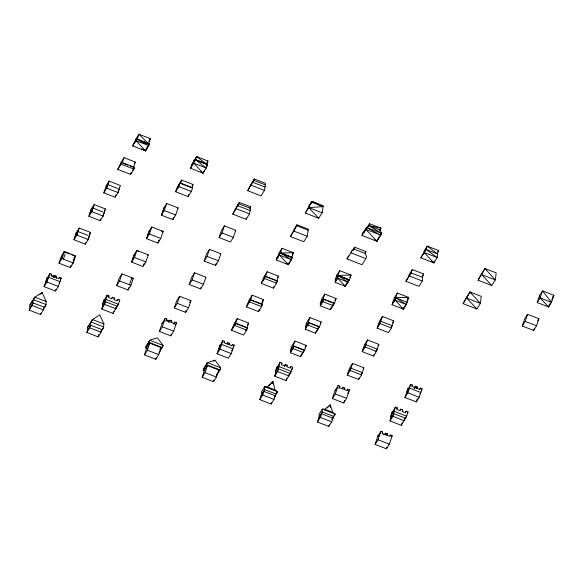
<?xml version="1.0" encoding="UTF-8"?>
<svg xmlns="http://www.w3.org/2000/svg" width="583" height="583" viewBox="0 0 583 583"><rect width="100%" height="100%" fill="white"/><g stroke="black" fill="none" stroke-linecap="round" stroke-linejoin="round"><path stroke-width="0.87" d="M250.129 210.529L250.654 206.827L239.314 202.425L232.755 214.129L246.099 219.31L249.553 213.881L250.129 210.529L237.653 205.682L232.755 214.129M265.054 187.07L265.578 183.368L254.239 178.966L247.68 190.67L261.024 195.852L264.478 190.415L265.054 187.07L252.577 182.224L247.68 190.67M46.246 301.586L34.842 297.162L32.896 300.843L32.976 302.839L44.315 307.241L43.426 309.894L40.489 314.507L29.15 310.105L30.039 307.452L29.58 306.053L29.995 304.814L34.842 297.162L42.144 292.506L46.246 301.586L45.714 305.813L43.47 308.56M103.898 323.966L92.493 319.542L90.554 323.222L90.627 325.219L101.967 329.621L101.078 332.274L98.141 336.887L86.801 332.485L87.69 329.84L87.239 328.433L87.647 327.201L92.493 319.542L99.795 314.886L103.898 323.966L103.366 328.2L101.129 330.94M422.325 281.028L422.493 277.333L423.615 273.974L412.276 269.572L409.339 274.185L408.217 277.544L405.906 281.268L418.944 286.333L422.325 281.028L409.281 275.963L405.906 281.268M307.226 236.261L308.312 229.206L296.973 224.805L290.385 236.509L303.765 241.705L307.226 236.261L293.847 231.065L290.385 236.509M322.159 212.802L323.237 205.748L311.898 201.346L305.31 213.05L318.69 218.246L322.159 212.802L308.771 207.606L308.662 206.848L311.898 201.346L322.938 206.63L308.771 207.606L305.31 213.05M431.857 261.22L433.876 262.875L437.25 257.562L437.418 253.867L438.54 250.515L427.201 246.113L426.078 249.466L420.831 257.81L433.876 262.875L434.116 261.118M463.128 303.656L469.927 291.952L481.267 296.353L480.407 303.4L476.85 308.983L463.128 303.656L466.998 296.565M478.06 280.197L484.859 268.493L496.199 272.895L495.331 279.942L491.775 285.524L478.06 280.197L481.922 273.106M246.099 219.31L246.42 217.823M29.15 310.105L32.087 305.492L32.976 302.839L30.039 307.452M44.075 286.647L46.917 278.164L47.361 277.464L46.888 278.871L49.847 273.551L51.574 274.221L51.107 275.635L58.992 278.696L59.466 277.282L61.193 277.953L58.351 286.435L55.414 291.048L44.075 286.647L47.012 282.034L49.847 273.551M40.489 314.507L40.934 313.18M54.591 275.387L53.672 277.508L54.591 275.387L56.449 276.109L55.975 277.523M59 263.188L61.368 256.119L64.305 251.506L75.644 255.908L73.276 262.969L70.339 267.59L59 263.188L61.936 258.568L64.305 251.506M63.401 259.136L65.172 253.838M55.414 291.048L55.946 289.459M60.268 280.066L61.193 277.953M73.932 239.722L76.293 232.653L79.23 228.04L90.569 232.442L88.208 239.511L85.271 244.124L73.932 239.722L76.861 235.109L79.23 228.04M74.711 237.66L76.482 232.362M76.49 235.707L78.26 230.402M70.339 267.59L71.133 265.229M73.137 260.922L74.908 255.624M88.856 216.264L91.218 209.195L94.154 204.582L105.494 208.984L103.133 216.053L100.196 220.666L88.856 216.264L91.793 211.651L94.154 204.582M89.636 214.201L91.407 208.896M91.414 212.248L93.185 206.943M85.271 244.124L85.796 242.557M87.829 240.109L89.6 234.803M106.15 185.737L109.079 181.124L120.419 185.525L118.058 192.594L115.121 197.207L103.781 192.805L106.339 185.438M106.339 188.783L108.11 183.485M103.781 192.805L106.718 188.192L109.079 181.124M100.196 220.666L100.721 219.099M117.722 169.362L121.658 162.336L134.564 167.35L133.973 169.121L130.628 174.368L117.722 169.362L121.658 162.336M102.754 216.65L104.525 211.345M119.551 166.818L121.075 162.278L124.011 157.665L135.351 162.067L133.573 167.365M122.233 162.963L124.011 157.665M115.121 197.207L115.908 194.853M132.647 145.896L136.582 138.878L149.488 143.892L145.553 150.91L132.647 145.896L136.582 138.878L147.703 143.571L139.592 140.445M117.679 193.184L119.449 187.886M134.731 142.602L135.999 138.82L138.936 134.199L150.276 138.601L148.497 143.906L138.936 134.199L137.158 139.505L135.999 138.82M130.628 174.368L131.219 172.604M146.144 149.146L145.553 150.91L141.705 148.789M86.801 332.485L89.738 327.872L90.627 325.219L87.69 329.84M102.397 304.494L105.683 299.327L118.385 304.253L113.073 313.428L101.733 309.026C103.053 305.951 102.083 302.402 104.284 299.545L103.759 301.134L107.075 295.166L109.006 295.916L108.482 297.498L111.856 298.809L112.381 297.228L114.465 298.037L113.933 299.618L117.307 300.93L117.839 299.349L119.777 300.099L118.385 304.253L115.099 309.42M107.075 295.166L104.663 304.413L101.733 309.026M98.141 336.887L99.03 334.241M116.658 285.568L119.019 278.499L121.956 273.886L133.296 278.288L130.935 285.357L127.998 289.97L116.658 285.568L119.595 280.955L121.956 273.886M113.073 313.428L113.736 311.439M131.583 262.11L133.944 255.041L136.881 250.428L148.22 254.829L145.859 261.891L142.922 266.511L131.583 262.11L134.52 257.489L136.881 250.428M131.962 261.512L134.323 254.443M129.47 284.788L131.831 277.719M127.998 289.97L128.785 287.616M146.508 238.644L148.876 231.575L151.813 226.962L163.153 231.364L160.784 238.432L157.847 243.045L146.508 238.644L149.445 234.031L151.813 226.962M146.887 238.053L149.255 230.985M143.301 265.914L144.088 263.56M161.433 215.185L163.801 208.116L166.738 203.503L178.077 207.905L175.709 214.974L172.772 219.587L161.433 215.185L164.37 210.572L166.738 203.503M161.812 214.595L164.18 207.526M157.847 243.045L158.634 240.692M158.226 242.455L159.013 240.101M175.621 191.734L176.868 188.025L180.103 182.938L192.616 187.792L191.377 191.501L188.134 196.595L175.621 191.734L178.864 186.647L180.103 182.938M177.881 187.179L178.726 184.658L181.663 180.045L193.002 184.447L191.88 187.806M180.541 183.405L181.663 180.045M172.772 219.587L173.304 218.02M173.151 218.997L173.698 217.364M190.554 168.276L191.792 164.566L195.035 159.48L207.541 164.333L206.302 168.042L203.059 173.136L190.554 168.276L193.789 163.189L195.035 159.48L205.967 163.998M192.813 163.714L193.651 161.2L196.588 156.587L207.927 160.988L206.805 164.34L196.588 156.587L195.465 159.939L195.035 159.48L192.886 163.83M188.134 196.595L188.877 194.365M203.554 171.65L203.059 173.136L200.946 171.526M147.2 348.474L145.524 347.818L146.231 345.697L149.7 340.246L157.272 337.797L163.109 345.449L162.395 347.57L158.926 353.021M144.46 354.865L146.821 347.803L149.758 343.183L161.097 347.592L158.729 354.653L155.799 359.274L144.46 354.865L147.39 350.252L149.758 343.183M145.524 347.818L148.993 342.367L149.7 340.246L163.109 345.449L162.242 346.812M174.769 322.042L173.851 324.163L174.769 322.042L176.496 322.712L173.661 331.195L170.724 335.808L159.385 331.406L162.22 322.924L162.672 322.224L162.198 323.638L165.157 318.311L166.884 318.981L165.966 321.102L166.884 318.981M159.385 331.406L162.322 326.793L165.157 318.311M155.799 359.274L156.324 357.7M169.893 320.154L168.975 322.268L169.893 320.154L171.759 320.876L171.285 322.29M174.31 307.948L176.678 300.879L179.608 296.266L190.947 300.668L188.586 307.737L185.649 312.35L174.31 307.948L177.247 303.335L179.608 296.266M170.724 335.808L171.293 334.117M175.578 324.833L176.496 322.712M189.235 284.489L191.603 277.421L194.54 272.808L205.879 277.209L203.511 284.278L200.574 288.891L189.235 284.489L192.171 279.876L194.54 272.808M185.649 312.35L186.174 310.783M204.159 261.031L206.528 253.962L209.465 249.349L220.804 253.751L218.436 260.82L215.499 265.433L204.159 261.031L207.096 256.411L209.465 249.349M200.574 288.891L201.099 287.317M219.091 237.565L221.453 230.504L224.389 225.883L235.729 230.285L233.368 237.354L230.431 241.967L219.091 237.565L222.028 232.952L224.389 225.883M215.499 265.433L216.293 263.071M239.314 202.425L234.424 210.762M254.239 178.966L249.349 187.303M204.852 370.854L203.175 370.205L203.89 368.084L207.359 362.626L214.923 360.185L220.76 367.829L220.053 369.95L216.577 375.408L217.291 373.288M202.112 377.252L204.473 370.183L207.41 365.57L218.749 369.972L216.388 377.041L213.451 381.654L202.112 377.252L205.048 372.639L207.41 365.57M203.175 370.205L206.644 364.747L207.359 362.626L220.76 367.829L219.456 369.877M217.036 353.794L219.878 345.311L220.323 344.604L219.849 346.018L222.808 340.698L224.535 341.368L224.061 342.775L231.954 345.843L232.42 344.429L234.147 345.1L231.313 353.575L228.376 358.195L217.036 353.794L219.973 349.173L222.808 340.698M213.451 381.654L213.976 380.08M231.48 330.335L232.245 328.04L235.386 323.113L247.491 327.814L246.726 330.109L243.585 335.036L231.48 330.335L234.614 325.409L235.386 323.113M227.079 343.948L227.552 342.534L229.411 343.256L228.937 344.67M232.734 328.032L234.33 323.259L237.266 318.646L248.606 323.048L247.01 327.821L235.67 323.419L234.41 325.394M235.67 323.419L237.266 318.646M246.405 306.877L247.177 304.581L250.311 299.655L262.416 304.355L261.65 306.651L258.517 311.577L246.405 306.877L249.539 301.95L250.311 299.655M233.229 347.213L234.147 345.1M247.658 304.574L249.254 299.8L252.191 295.187L263.531 299.589L261.935 304.362L250.595 299.961L248.919 302.599M250.595 299.961L252.191 295.187M261.33 283.418L262.102 281.123L265.236 276.196L277.34 280.897L276.575 283.192L273.442 288.119L261.33 283.418L264.471 278.492L265.236 276.196M262.853 280.321L264.179 276.342L267.116 271.729L278.455 276.131L276.859 280.904M265.52 276.502L267.116 271.729M258.517 311.577L259.282 309.281M276.262 259.96L277.027 257.657L280.161 252.731L292.272 257.431L291.5 259.734L288.366 264.66L276.262 259.96L279.395 255.033L280.161 252.731L292.272 257.431L288.366 264.66L286.1 263.261M278.353 256.338L277.508 257.65L279.104 252.884L282.041 248.271L293.38 252.672L291.784 257.438L279.104 252.884M292.251 255.019L293.38 252.672L280.445 253.037L282.041 248.271M273.442 288.119L273.952 286.588M296.973 224.805L293.847 231.065M289.139 262.357L288.366 264.66L279.395 255.033L277.027 257.657M261.585 394.188L261.33 391.987L264.675 386.726L277.603 391.747L275.861 393.977L274.039 399.421L271.102 404.034L259.763 399.632L261.585 394.188L264.522 389.575L264.675 386.726L267.225 386.893L274.972 389.903L277.603 391.747L274.731 396.251M259.763 399.632L262.7 395.019L264.522 389.575L275.861 393.977M275.358 371.633L278.645 366.467L291.347 371.4L286.027 380.575L274.688 376.173C276.014 373.091 275.045 369.542 277.246 366.692L276.721 368.274L280.037 362.313L281.968 363.063L281.436 364.645L284.81 365.956L285.342 364.375L287.426 365.184L286.894 366.765L290.268 368.077L290.8 366.496L292.732 367.246L291.347 371.4L288.993 375.088M280.037 362.313L277.625 371.56L274.688 376.173M271.102 404.034L271.583 402.591M284.315 366.743L285.342 364.375M290.341 352.7L291.114 350.405L293.752 346.258L303.932 350.215L303.167 352.511L292.979 348.554L290.341 352.7L300.529 356.658L304.661 350.201L306.257 345.435L294.918 341.033L291.981 345.646L290.385 350.412L293.322 345.799L294.918 341.033M292.979 348.554L293.752 346.258M286.027 380.575L286.698 378.586M291.704 369.615L292.236 368.033M305.266 329.242L306.039 326.946L308.677 322.8L318.865 326.757L318.092 329.052L307.904 325.095L305.266 329.242L315.454 333.199L319.586 326.742L321.182 321.969L309.843 317.567L306.906 322.18L305.31 326.954L308.247 322.341L309.843 317.567M307.904 325.095L308.677 322.8M300.529 356.658L301.039 355.127M301.724 354.814L302.256 353.225M321.86 304.122L320.242 303.495L321.838 298.722L324.767 294.109L336.107 298.511L334.511 303.284L330.379 309.733L320.198 305.784L320.963 303.481L323.601 299.341L333.789 303.291L333.017 305.594L322.836 301.637L320.198 305.784M320.242 303.495L323.171 298.882L324.767 294.109M322.836 301.637L323.601 299.341M315.454 333.199L315.971 331.661M316.649 331.355L317.181 329.767M336.763 275.263L338.526 275.876L337.761 278.178L335.888 280.022L335.167 280.037L336.763 275.263L339.7 270.65L351.039 275.052L349.443 279.825L345.311 286.275L335.123 282.318L339.7 270.65M352.11 251.142L354.624 247.192L365.964 251.594L365.315 253.532L366.532 256.68L365.884 258.626L362.007 264.718L347.038 258.903L347.687 256.965L348.802 255.893M330.379 309.733L331.151 307.438M331.581 307.897L332.376 305.514M347.038 258.903L350.915 252.818L351.564 250.872L353.976 249.13L354.624 247.192M361.963 235.445L362.619 233.499L366.488 227.414L368.901 225.672L369.549 223.726L380.888 228.135L380.24 230.074L381.457 233.222L380.808 235.168L376.931 241.26L361.963 235.445L365.84 229.352L366.488 227.414L381.457 233.222L376.931 241.26L374.548 239.963M345.821 284.744L345.311 286.275L343.861 285.313M348.772 279.745L346.506 284.438L347.038 282.85M335.123 282.318L337.761 278.178L347.949 282.128L348.714 279.833L349.443 279.825L338.104 275.424L335.167 280.037M377.369 239.963L376.931 241.26L365.84 229.352L362.619 233.499L364.849 231.356M319.236 416.568L318.981 414.367L322.326 409.106L335.254 414.127L333.512 416.357L331.691 421.8L328.761 426.413L317.422 422.012L319.236 416.568L322.173 411.955L322.326 409.106L324.884 409.273L332.631 412.283L335.254 414.127L331.909 419.388M317.422 422.012L320.351 417.399L322.173 411.955L333.512 416.357L332.674 417.676M347.286 389.896L347.73 389.189L349.457 389.859L346.623 398.342L343.686 402.955L332.346 398.553L335.181 390.071L335.626 389.371L335.159 390.785L338.118 385.458L339.845 386.128L338.927 388.242L339.845 386.128M332.346 398.553L335.283 393.94L338.118 385.458M328.761 426.413L329.242 424.971M342.381 388.708L342.855 387.301L344.721 388.023L344.247 389.437M347.271 375.095L349.632 368.026L352.569 363.413L363.909 367.815L361.547 374.884L358.611 379.497L347.271 375.095L350.208 370.482L352.569 363.413M347.73 389.189L347.257 390.603L339.372 387.542M343.686 402.955L344.538 400.412M362.196 351.636L364.564 344.568L367.501 339.955L378.841 344.356L376.472 351.418L373.535 356.038L362.196 351.636L365.133 347.016L367.501 339.955M358.611 379.497L359.121 377.966M377.121 328.171L379.489 321.109L382.426 316.489L393.765 320.89L391.397 327.959L388.46 332.572L377.121 328.171L380.058 323.558L382.426 316.489M373.535 356.038L374.046 354.508M392.053 304.712L394.414 297.643L397.351 293.03L408.69 297.432L406.322 304.501L403.392 309.114L392.053 304.712L394.983 300.099L397.351 293.03M412.276 269.572L411.153 272.931L409.281 275.963M403.902 307.584L403.392 309.114L401.876 308.159M424.271 250.726L423.141 254.086L426.078 249.466L437.418 253.867L427.201 246.113L424.271 250.726L426.078 249.466L437.25 257.562L424.205 252.505L420.831 257.81M390.012 435.734L390.457 435.035L392.184 435.705L389.349 444.18L386.412 448.801L375.073 444.399L377.908 435.916L378.36 435.21L379.511 435.661M378.36 435.21L377.886 436.623L380.845 431.296L382.572 431.967L382.098 433.38L389.983 436.448L390.457 435.035M375.073 444.399L378.01 439.779L380.845 431.296M390.661 416.4L393.955 411.234L406.65 416.16L401.337 425.335L389.998 420.933C391.317 417.858 390.348 414.309 392.556 411.46L392.024 413.041L395.34 407.072L397.278 407.83L396.746 409.412L400.12 410.724L400.652 409.135L402.736 409.944L402.204 411.532L405.579 412.837L406.111 411.255L408.042 412.006L406.65 416.16L403.837 420.591M385.115 434.554L385.582 433.14L387.447 433.861L386.974 435.275M395.34 407.072L392.935 416.32L389.998 420.933M386.412 448.801L386.981 447.103M404.923 397.475L407.765 388.992L408.209 388.293L407.736 389.706L410.702 384.379L412.421 385.05L411.955 386.463L419.84 389.524L420.314 388.11L422.041 388.781L419.199 397.263L416.262 401.876L404.923 397.475L407.86 392.862L410.702 384.379M401.337 425.335L402.226 422.69M415.439 386.223L414.52 388.336L415.439 386.223L417.297 386.944L416.823 388.358M416.262 401.876L417.326 398.699M421.115 390.901L422.041 388.781M522.281 326.014L524.649 318.952L527.586 314.332L538.925 318.733L536.557 325.802L533.62 330.423L522.281 326.014L525.217 321.401L527.586 314.332M537.213 302.555L539.574 295.486L542.511 290.873L553.85 295.275L551.482 302.344L548.552 306.957L537.213 302.555L540.142 297.942L542.511 290.873L551.482 302.344L540.142 297.942L539.574 295.486M533.62 330.423L534.152 328.848M540.142 297.942L548.552 306.957L549.077 305.39M135.234 141.873L136.582 138.878L148.898 145.655L135.992 140.649L133.237 144.132M548.552 306.957L550.316 303.065M551.729 299.946L553.85 295.275L553.012 296.594M148.825 141.654L150.276 138.601L149.437 139.92M346.506 284.438L348.714 279.833L338.104 275.424L351.039 275.052L349.902 277.399M407.182 300.558L408.69 297.432L394.414 297.643M206.71 163.378L207.927 160.988L207.089 162.307M204.691 169.93L203.059 173.136L193.789 163.189L191.792 164.566M205.916 167.532L207.541 164.333L206.805 164.34M437.731 252.111L438.54 250.515M322.938 206.63L311.599 202.228L308.771 207.606L318.69 218.246M335.888 280.022L338.526 275.876L348.714 279.833L345.311 286.275L337.761 278.178M476.85 308.983L466.684 298.073L469.927 291.952L471.13 293.242M481.609 274.615L484.859 268.493L495.331 279.942L481.609 274.615L491.775 285.524M277.508 257.65L280.161 252.731L291.5 259.734L279.395 255.033M379.693 230.314L380.888 228.135L368.901 225.672L367.756 227.006M149.488 143.892L145.553 150.91L135.992 140.649M29.995 304.814L31.89 301.797L33.814 300.056M87.647 327.201L90.824 323.018M45.671 281.873L48.608 277.26L59.947 281.662L59.109 282.981M60.377 259.355L62.745 255.631M51.129 274.921L51.574 274.221M59.014 277.982L59.466 277.282M89.527 234.082L90.569 232.442M104.452 210.623L105.494 208.984M134.513 163.386L135.351 162.067M44.702 306.811L46.13 304.581L33.311 299.604M72.62 263.173L73.677 261.505M132.654 170.353L134.564 167.35M146.624 148.395L148.053 146.144M109.006 295.916L108.504 296.703L106.572 295.953M102.615 306.374L105.552 301.761L116.892 306.162L115.631 308.145M137.967 251.586L138.346 250.989M111.885 298.015L112.381 297.228M113.962 298.824L114.465 298.037M117.336 300.136L117.839 299.349M161.309 231.393L161.688 230.802M132.917 278.878L133.296 278.288M147.842 255.42L148.22 254.829M162.774 231.961L163.153 231.364M177.698 208.503L178.077 207.905M192.164 185.766L193.002 184.447M119.275 300.886L119.777 300.099M100.939 331.428L103.781 326.961L90.97 321.984M206.615 165.791L207.541 164.333M171.307 321.576L171.759 320.876M159.837 349.567L161.097 347.592M189.701 302.635L190.947 300.668M205.5 277.807L205.879 277.209M220.425 254.341L220.804 253.751M235.35 230.883L235.729 230.285M249.816 208.146L250.654 206.827M293.737 230.307L296.674 225.694L308.013 230.096M218.632 349.02L221.569 344.407L232.909 348.809L231.648 350.784M263.006 280.452L265.105 277.158M224.091 342.068L224.535 341.368M227.1 343.234L227.552 342.534M228.966 343.963L229.411 343.256M231.976 345.129L232.42 344.429M247.345 325.03L248.606 323.048M261.854 302.227L263.531 299.589M277.617 277.45L278.455 276.131M307.467 230.525L308.312 229.206M245.698 330.627L247.491 327.814M261.519 305.762L262.416 304.355M275.999 283.003L277.34 280.897M367.45 227.027L369.549 223.726M353.138 250.45L353.976 249.13L365.315 253.532M260.973 396.025L263.91 391.412L275.249 395.813L274.411 397.132M281.465 363.85L281.968 363.063M275.577 373.521L278.514 368.908L289.853 373.309L289.015 374.629M270.68 383.942L271.27 383.009L273.565 383.898M290.298 367.283L290.8 366.496M304.996 347.41L306.257 345.435M320.344 323.288L321.182 321.969M334.853 300.493L336.107 298.511M365.126 252.913L365.964 251.594M379.628 230.11L380.888 228.135M317.983 328.134L318.865 326.757M332.47 305.368L333.789 303.291M347.832 281.217L348.714 279.833M378.068 238.549L379.518 236.268M380.488 234.745L381.457 233.222L368.901 225.672L380.24 230.074M318.624 418.405L321.561 413.792L332.9 418.193L332.062 419.512M408.217 277.544L411.153 272.931L422.493 277.333M348.036 372.799L350.973 368.179L362.313 372.588L361.059 374.563M362.969 349.334L365.898 344.721L377.237 349.122L375.561 351.76M377.893 325.875L380.83 321.262L392.17 325.664L391.331 326.983M395.755 297.804L392.818 302.417L394.983 300.099L406.322 304.501L395.755 297.804L407.094 302.205L403.392 309.114L394.983 300.099M342.41 388.001L342.855 387.301M344.269 388.723L344.721 388.023M349.457 389.859L347.76 393.204M363.071 369.134L363.909 367.815M377.995 345.675L378.841 344.356M392.505 322.873L393.765 320.89M407.852 298.751L408.69 297.432M422.362 275.948L423.615 273.974M406.519 392.702L409.455 388.089L420.795 392.49L419.957 393.809M396.775 408.617L397.278 407.83M390.887 418.288L393.824 413.668L405.163 418.069L404.318 419.388M382.127 432.673L382.572 431.967M411.977 385.749L412.421 385.05M400.149 409.922L400.652 409.135M385.137 433.839L385.582 433.14M386.995 434.561L387.447 433.861M402.234 410.731L402.736 409.944M416.852 387.644L417.297 386.944M419.862 388.817L420.314 388.11M405.608 412.043L406.111 411.255M391.74 436.405L392.184 435.705M407.539 412.793L408.042 412.006M537.664 320.716L538.925 318.733M252.577 182.224L253.773 180.38L265.112 184.782M237.653 205.682L238.841 203.839L250.18 208.24M308.961 205.959L311.599 202.228M268.858 385.975L272.975 381.369L274.972 389.903M327.194 407.983L330.277 404.813L332.631 412.283M267.225 386.893L272.975 381.369M39.578 294.83L42.144 292.506M324.884 409.273L330.277 404.813L330.364 407.466M213.451 361.234L214.923 360.185M193.651 161.2L194.86 160.361M52.944 276.648L54.365 275.708L56.653 278.302M414.068 387.411L415.562 386.915M383.476 434.583L385.706 433.839M51.953 276.262L54.365 275.708M167.255 321.029L169.668 320.475M196.274 160.259L205.996 164.027M365.84 229.352L380.808 235.168L366.488 227.414M251.135 185.234L264.478 190.415M193.789 163.189L206.302 168.042L195.035 159.48M181.349 183.718L191.071 187.493M123.042 163.276L127.903 165.164M130.337 166.111L132.764 167.051M350.915 252.818L365.884 258.626M236.21 208.699L249.553 213.881M466.684 298.073L480.407 303.4L469.927 291.952M121.06 164.107L133.973 169.121M178.864 186.647L191.377 191.501M525.217 321.401L536.557 325.802M108.627 184.942L117.781 188.491M106.718 188.192L118.058 192.594M164.37 210.572L175.709 214.974M222.028 232.952L233.368 237.354M93.703 208.401L102.848 211.95M266.329 276.816L276.05 280.583M323.171 298.882L334.511 303.284M91.218 209.195L91.954 209.479M264.471 278.492L276.575 283.192M91.793 211.651L103.133 216.053M149.445 234.031L160.784 238.432M207.096 256.411L218.436 260.82M380.058 323.558L391.397 327.959M78.778 231.859L87.924 235.408M308.247 322.341L319.586 326.742M76.293 232.653L77.022 232.938M249.539 301.95L261.65 306.651M76.861 235.109L88.208 239.511M134.52 257.489L145.859 261.891M192.171 279.876L203.511 284.278M365.133 347.016L376.472 351.418M64.115 251.798L69.829 254.02M71.432 254.64L73.91 255.602M293.322 345.799L304.661 350.201M234.614 325.409L246.726 330.109M61.936 258.568L73.276 262.969M119.595 280.955L130.935 285.357M177.247 303.335L188.586 307.737M350.208 370.482L361.547 374.884M407.86 392.862L419.199 397.263M284.839 365.162L286.923 365.971M54.146 276.094L56.004 276.816M166.41 320.395L174.295 323.456M47.012 282.034L58.351 286.435M104.663 304.413L116.002 308.815M162.322 326.793L173.661 331.195M219.973 349.173L231.313 353.575M277.625 371.56L288.964 375.962M335.283 393.94L346.623 398.342M392.935 416.32L404.274 420.722M148.993 342.367L162.395 347.57M206.644 364.747L220.053 369.95M32.087 305.492L43.426 309.894M89.738 327.872L101.078 332.274M147.39 350.252L158.729 354.653M205.048 372.639L216.388 377.041M262.7 395.019L274.039 399.421M320.351 417.399L331.691 421.8M378.01 439.779L389.349 444.18M338.526 275.876L347.949 282.128M424.205 252.505L433.876 262.875M136.582 138.878L137.158 139.505"/></g></svg>
